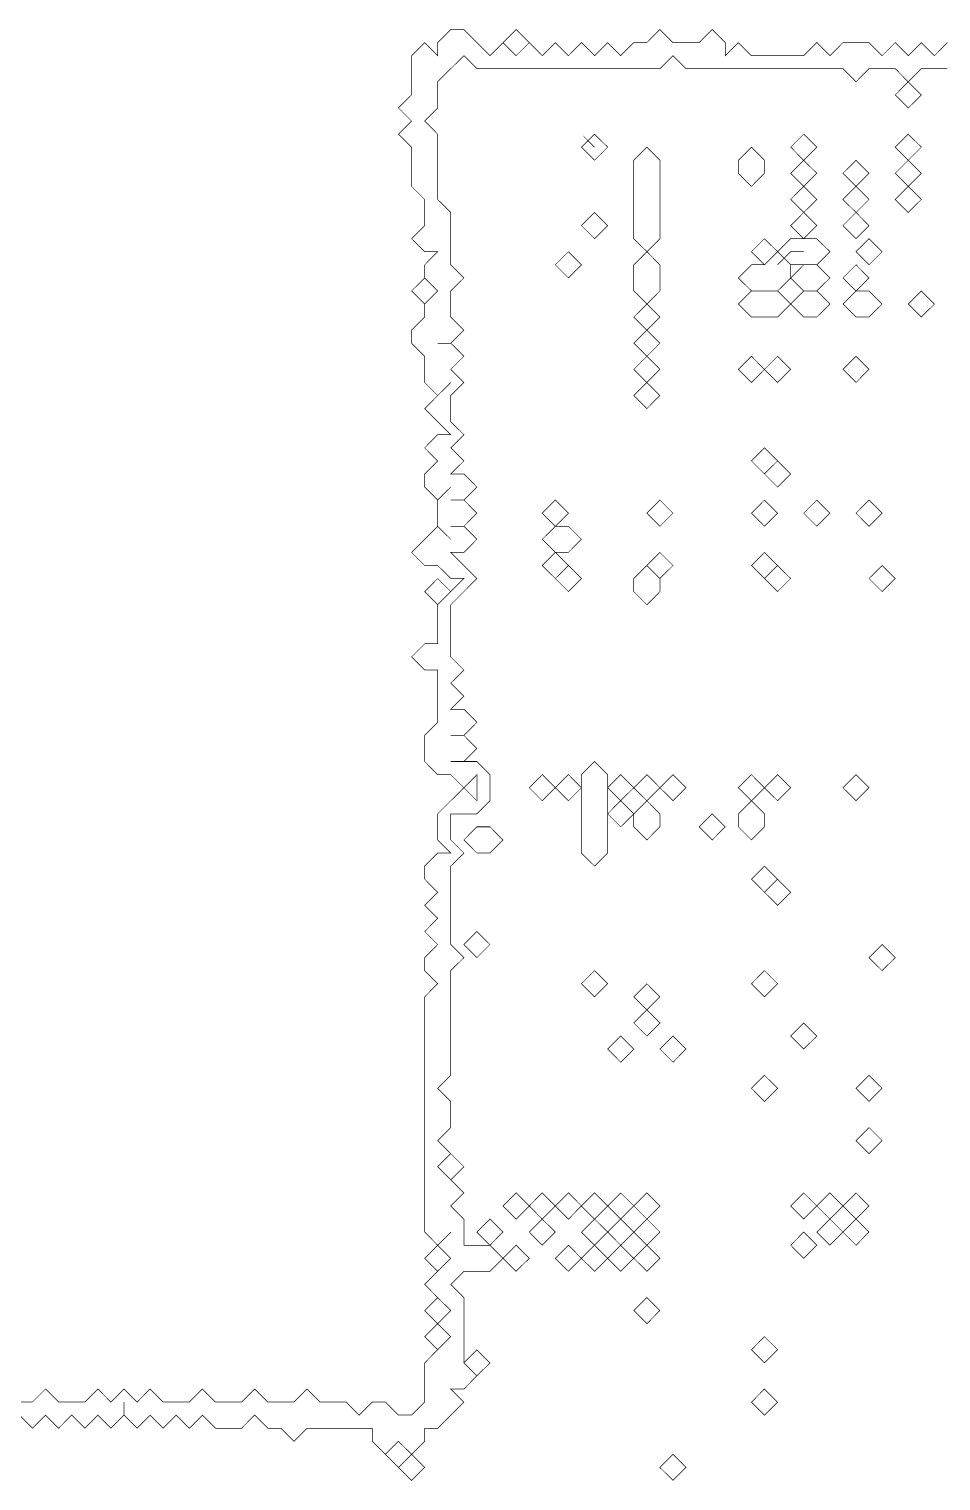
# Model space of a CAD drawing. Header units: metres. Extents: x 0 to 4939, y -4939 to 0.
# Drawn here: x 1573 to 2247, y -1924 to -850 of the extents above; entities that cross this region are included whole.
import ezdxf

# ---------------------------------------------------------------- set-up
doc = ezdxf.new("R2010")
doc.units = ezdxf.units.M
for name, color, linetype in [('conductor', 1, 'Continuous'), ('dielectric', 8, 'Continuous'), ('substrate', 5, 'Continuous')]:
    doc.layers.add(name, color=color, linetype=linetype)

msp = doc.modelspace()

# ---------------------------------------------------------------- linework, layer by layer
at = {"layer": 'conductor', "const_width": 0.5}
msp.add_lwpolyline([(2251.7, -879.4), (2242.1, -879.4), (2232.4, -879.4), (2222.7, -889.1), (2213.1, -879.4), (2203.4, -879.4), (2193.7, -879.4), (2184.1, -889.1), (2174.4, -879.4), (2164.8, -879.4), (2155.1, -879.4), (2145.4, -879.4), (2135.8, -879.4), (2126.1, -879.4), (2116.4, -879.4), (2106.8, -879.4), (2097.1, -879.4), (2087.4, -879.4), (2077.8, -879.4), (2068.1, -879.4), (2058.4, -879.4), (2048.8, -869.8), (2039.1, -879.4), (2029.5, -879.4), (2019.8, -879.4), (2010.1, -879.4), (2000.5, -879.4), (1990.8, -879.4), (1981.1, -879.4), (1971.5, -879.4), (1961.8, -879.4), (1952.1, -879.4), (1942.5, -879.4), (1932.8, -879.4), (1923.1, -879.4), (1913.5, -879.4), (1903.8, -879.4), (1894.2, -869.8), (1884.5, -879.4), (1874.8, -889.1), (1874.8, -898.8), (1874.8, -908.4), (1865.2, -918.1), (1874.8, -927.8), (1874.8, -937.4), (1874.8, -947.1), (1874.8, -956.7), (1874.8, -966.4), (1874.8, -976.1), (1884.5, -985.7), (1884.5, -995.4), (1884.5, -1005.1), (1884.5, -1014.7), (1884.5, -1024.4), (1894.2, -1034.1), (1884.5, -1043.7), (1884.5, -1053.4), (1884.5, -1063), (1894.2, -1072.7), (1884.5, -1082.4), (1874.8, -1082.4), (1884.5, -1082.4), (1894.2, -1092), (1884.5, -1101.7), (1894.2, -1111.4), (1884.5, -1121), (1884.5, -1130.7), (1884.5, -1140.4), (1894.2, -1150), (1884.5, -1159.7), (1894.2, -1169.4), (1884.5, -1179), (1894.2, -1179), (1903.8, -1188.7), (1894.2, -1198.3), (1884.5, -1198.3), (1894.2, -1198.3), (1903.8, -1208), (1894.2, -1217.7), (1884.5, -1217.7), (1894.2, -1217.7), (1903.8, -1227.3), (1894.2, -1237), (1884.5, -1237), (1894.2, -1246.7), (1903.8, -1256.3), (1894.2, -1266), (1884.5, -1275.7), (1884.5, -1285.3), (1884.5, -1295), (1884.5, -1304.6), (1884.5, -1314.3), (1894.2, -1324), (1884.5, -1333.6), (1894.2, -1343.3), (1884.5, -1353), (1894.2, -1353), (1903.8, -1362.6), (1894.2, -1372.3), (1884.5, -1372.3), (1894.2, -1372.3), (1903.8, -1382), (1894.2, -1391.6), (1884.5, -1391.6), (1894.2, -1391.6), (1903.8, -1391.6), (1913.5, -1401.3), (1913.5, -1411), (1913.5, -1420.6), (1903.8, -1430.3), (1894.2, -1430.3), (1884.5, -1430.3), (1884.5, -1439.9), (1884.5, -1449.6), (1894.2, -1459.3), (1884.5, -1468.9), (1884.5, -1478.6), (1884.5, -1488.3), (1884.5, -1497.9), (1884.5, -1507.6), (1884.5, -1517.3), (1884.5, -1526.9), (1894.2, -1536.6), (1884.5, -1546.2), (1884.5, -1555.9), (1884.5, -1565.6), (1884.5, -1575.2), (1884.5, -1584.9), (1884.5, -1594.6), (1884.5, -1604.2), (1884.5, -1613.9), (1884.5, -1623.6), (1874.8, -1633.2), (1884.5, -1642.9), (1884.5, -1652.6), (1884.5, -1662.2), (1874.8, -1671.9), (1884.5, -1681.5), (1874.8, -1691.2), (1884.5, -1700.9), (1894.2, -1710.5), (1884.5, -1720.2), (1894.2, -1729.9), (1894.2, -1739.5), (1894.2, -1749.2), (1903.8, -1749.2), (1913.5, -1749.2), (1923.1, -1758.9), (1913.5, -1768.5), (1903.8, -1768.5), (1894.2, -1768.5), (1884.5, -1778.2), (1894.2, -1787.9), (1894.2, -1797.5), (1894.2, -1807.2), (1894.2, -1816.8), (1894.2, -1826.5), (1894.2, -1836.2), (1903.8, -1845.8), (1894.2, -1855.5), (1884.5, -1855.5), (1894.2, -1865.2), (1884.5, -1874.8), (1874.8, -1884.5), (1865.2, -1884.5), (1865.2, -1894.2), (1855.5, -1903.8), (1845.8, -1894.2), (1836.2, -1903.8), (1826.5, -1894.2), (1826.5, -1884.5), (1816.8, -1884.5), (1807.2, -1884.5), (1797.5, -1884.5), (1787.9, -1884.5), (1778.2, -1884.5), (1768.5, -1894.2), (1758.9, -1884.5), (1749.2, -1884.5), (1739.5, -1874.8), (1729.9, -1884.5), (1720.2, -1884.5), (1710.5, -1884.5), (1700.9, -1874.8), (1691.2, -1884.5), (1681.5, -1874.8), (1671.9, -1884.5), (1662.2, -1874.8), (1652.6, -1884.5), (1642.9, -1874.8), (1642.9, -1865.2), (1642.9, -1874.8), (1633.2, -1884.5), (1623.6, -1874.8), (1613.9, -1884.5), (1604.2, -1874.8), (1594.6, -1884.5), (1584.9, -1874.8), (1575.2, -1884.5), (1565.6, -1874.8)], dxfattribs=at)
for points in [[(2213.1, -898.8), (2222.7, -889.1), (2232.4, -898.8), (2222.7, -908.4)], [(1981.1, -937.4), (1990.8, -927.8), (2000.5, -937.4), (1990.8, -947.1)], [(2135.8, -937.4), (2145.4, -927.8), (2155.1, -937.4), (2145.4, -947.1)], [(2213.1, -937.4), (2222.7, -927.8), (2232.4, -937.4), (2222.7, -947.1)], [(2019.8, -947.1), (2029.5, -937.4), (2039.1, -947.1), (2039.1, -956.7), (2039.1, -966.4), (2039.1, -976.1), (2039.1, -985.7), (2039.1, -995.4), (2039.1, -1005.1), (2029.5, -1014.7), (2019.8, -1005.1), (2019.8, -995.4), (2019.8, -985.7), (2019.8, -976.1), (2019.8, -966.4), (2019.8, -956.7)], [(2097.1, -947.1), (2106.8, -937.4), (2116.4, -947.1), (2116.4, -956.7), (2106.8, -966.4), (2097.1, -956.7)], [(2135.8, -956.7), (2145.4, -947.1), (2155.1, -956.7), (2145.4, -966.4)], [(2174.4, -956.7), (2184.1, -947.1), (2193.7, -956.7), (2184.1, -966.4)], [(2213.1, -956.7), (2222.7, -947.1), (2232.4, -956.7), (2222.7, -966.4)], [(2135.8, -976.1), (2145.4, -966.4), (2155.1, -976.1), (2145.4, -985.7)], [(2174.4, -976.1), (2184.1, -966.4), (2193.7, -976.1), (2184.1, -985.7)], [(2213.1, -976.1), (2222.7, -966.4), (2232.4, -976.1), (2222.7, -985.7)], [(1981.1, -995.4), (1990.8, -985.7), (2000.5, -995.4), (1990.8, -1005.1)], [(2135.8, -995.4), (2145.4, -985.7), (2155.1, -995.4), (2145.4, -1005.1)], [(2174.4, -995.4), (2184.1, -985.7), (2193.7, -995.4), (2184.1, -1005.1)], [(2106.8, -1014.7), (2116.4, -1005.1), (2126.1, -1014.7), (2116.4, -1024.4)], [(2126.1, -1014.7), (2135.8, -1005.1), (2145.4, -1005.1), (2155.1, -1005.1), (2164.8, -1014.7), (2155.1, -1024.4), (2145.4, -1024.4), (2135.8, -1024.4)], [(2184.1, -1014.7), (2193.7, -1005.1), (2203.4, -1014.7), (2193.7, -1024.4)], [(1961.8, -1024.4), (1971.5, -1014.7), (1981.1, -1024.4), (1971.5, -1034.1)], [(2019.8, -1024.4), (2029.5, -1014.7), (2039.1, -1024.4), (2039.1, -1034.1), (2039.1, -1043.7), (2029.5, -1053.4), (2019.8, -1043.7), (2019.8, -1034.1)], [(2116.4, -1024.4), (2126.1, -1014.7), (2135.8, -1024.4), (2135.8, -1034.1), (2126.1, -1043.7), (2116.4, -1043.7), (2106.8, -1043.7), (2097.1, -1034.1), (2106.8, -1024.4)], [(2135.8, -1034.1), (2145.4, -1024.4), (2155.1, -1024.4), (2164.8, -1034.1), (2155.1, -1043.7), (2145.4, -1043.7)], [(2174.4, -1034.1), (2184.1, -1024.4), (2193.7, -1034.1), (2184.1, -1043.7)], [(2097.1, -1053.4), (2106.8, -1043.7), (2116.4, -1043.7), (2126.1, -1043.7), (2135.8, -1053.4), (2126.1, -1063), (2116.4, -1063), (2106.8, -1063)], [(2135.8, -1053.4), (2145.4, -1043.7), (2155.1, -1043.7), (2164.8, -1053.4), (2155.1, -1063), (2145.4, -1063)], [(2174.4, -1053.4), (2184.1, -1043.7), (2193.7, -1043.7), (2203.4, -1053.4), (2193.7, -1063), (2184.1, -1063)], [(2222.7, -1053.4), (2232.4, -1043.7), (2242.1, -1053.4), (2232.4, -1063)], [(2019.8, -1063), (2029.5, -1053.4), (2039.1, -1063), (2029.5, -1072.7)], [(2019.8, -1082.4), (2029.5, -1072.7), (2039.1, -1082.4), (2029.5, -1092)], [(2019.8, -1101.7), (2029.5, -1092), (2039.1, -1101.7), (2029.5, -1111.4)], [(2097.1, -1101.7), (2106.8, -1092), (2116.4, -1101.7), (2106.8, -1111.4)], [(2116.4, -1101.7), (2126.1, -1092), (2135.8, -1101.7), (2126.1, -1111.4)], [(2174.4, -1101.7), (2184.1, -1092), (2193.7, -1101.7), (2184.1, -1111.4)], [(2019.8, -1121), (2029.5, -1111.4), (2039.1, -1121), (2029.5, -1130.7)], [(2106.8, -1169.4), (2116.4, -1159.7), (2126.1, -1169.4), (2116.4, -1179)], [(2116.4, -1179), (2126.1, -1169.4), (2135.8, -1179), (2126.1, -1188.7)], [(1952.1, -1208), (1961.8, -1198.3), (1971.5, -1208), (1961.8, -1217.7)], [(2029.5, -1208), (2039.1, -1198.3), (2048.8, -1208), (2039.1, -1217.7)], [(2106.8, -1208), (2116.4, -1198.3), (2126.1, -1208), (2116.4, -1217.7)], [(2145.4, -1208), (2155.1, -1198.3), (2164.8, -1208), (2155.1, -1217.7)], [(2184.1, -1208), (2193.7, -1198.3), (2203.4, -1208), (2193.7, -1217.7)], [(1952.1, -1227.3), (1961.8, -1217.7), (1971.5, -1217.7), (1981.1, -1227.3), (1971.5, -1237), (1961.8, -1237)], [(1952.1, -1246.7), (1961.8, -1237), (1971.5, -1246.7), (1961.8, -1256.3)], [(2029.5, -1246.7), (2039.1, -1237), (2048.8, -1246.7), (2039.1, -1256.3)], [(2106.8, -1246.7), (2116.4, -1237), (2126.1, -1246.7), (2116.4, -1256.3)], [(1961.8, -1256.3), (1971.5, -1246.7), (1981.1, -1256.3), (1971.5, -1266)], [(2019.8, -1256.3), (2029.5, -1246.7), (2039.1, -1256.3), (2039.1, -1266), (2029.5, -1275.7), (2019.8, -1266)], [(2116.4, -1256.3), (2126.1, -1246.7), (2135.8, -1256.3), (2126.1, -1266)], [(2193.7, -1256.3), (2203.4, -1246.7), (2213.1, -1256.3), (2203.4, -1266)], [(1981.1, -1401.3), (1990.8, -1391.6), (2000.5, -1401.3), (2000.5, -1411), (2000.5, -1420.6), (2000.5, -1430.3), (2000.5, -1439.9), (2000.5, -1449.6), (2000.5, -1459.3), (1990.8, -1468.9), (1981.1, -1459.3), (1981.1, -1449.6), (1981.1, -1439.9), (1981.1, -1430.3), (1981.1, -1420.6), (1981.1, -1411)], [(1942.5, -1411), (1952.1, -1401.3), (1961.8, -1411), (1952.1, -1420.6)], [(1961.8, -1411), (1971.5, -1401.3), (1981.1, -1411), (1971.5, -1420.6)], [(2000.5, -1411), (2010.1, -1401.3), (2019.8, -1411), (2010.1, -1420.6)], [(2019.8, -1411), (2029.5, -1401.3), (2039.1, -1411), (2029.5, -1420.6)], [(2039.1, -1411), (2048.8, -1401.3), (2058.4, -1411), (2048.8, -1420.6)], [(2097.1, -1411), (2106.8, -1401.3), (2116.4, -1411), (2106.8, -1420.6)], [(2116.4, -1411), (2126.1, -1401.3), (2135.8, -1411), (2126.1, -1420.6)], [(2174.4, -1411), (2184.1, -1401.3), (2193.7, -1411), (2184.1, -1420.6)], [(2000.5, -1430.3), (2010.1, -1420.6), (2019.8, -1430.3), (2010.1, -1439.9)], [(2019.8, -1430.3), (2029.5, -1420.6), (2039.1, -1430.3), (2039.1, -1439.9), (2029.5, -1449.6), (2019.8, -1439.9)], [(2097.1, -1430.3), (2106.8, -1420.6), (2116.4, -1430.3), (2116.4, -1439.9), (2106.8, -1449.6), (2097.1, -1439.9)], [(2068.1, -1439.9), (2077.8, -1430.3), (2087.4, -1439.9), (2077.8, -1449.6)], [(1894.2, -1449.6), (1903.8, -1439.9), (1913.5, -1439.9), (1923.1, -1449.6), (1913.5, -1459.3), (1903.8, -1459.3)], [(2106.8, -1478.6), (2116.4, -1468.9), (2126.1, -1478.6), (2116.4, -1488.3)], [(2116.4, -1488.3), (2126.1, -1478.6), (2135.8, -1488.3), (2126.1, -1497.9)], [(1894.2, -1526.9), (1903.8, -1517.3), (1913.5, -1526.9), (1903.8, -1536.6)], [(2193.7, -1536.6), (2203.4, -1526.9), (2213.1, -1536.6), (2203.4, -1546.2)], [(1981.1, -1555.9), (1990.8, -1546.2), (2000.5, -1555.9), (1990.8, -1565.6)], [(2019.8, -1565.6), (2029.5, -1555.9), (2039.1, -1565.6), (2029.5, -1575.2)], [(2106.8, -1555.9), (2116.4, -1546.2), (2126.1, -1555.9), (2116.4, -1565.6)], [(2019.8, -1584.9), (2029.5, -1575.2), (2039.1, -1584.9), (2029.5, -1594.6)], [(2135.8, -1594.6), (2145.4, -1584.9), (2155.1, -1594.6), (2145.4, -1604.2)], [(2000.5, -1604.2), (2010.1, -1594.6), (2019.8, -1604.2), (2010.1, -1613.9)], [(2039.1, -1604.2), (2048.8, -1594.6), (2058.4, -1604.2), (2048.8, -1613.9)], [(2106.8, -1633.2), (2116.4, -1623.6), (2126.1, -1633.2), (2116.4, -1642.9)], [(2184.1, -1633.2), (2193.7, -1623.6), (2203.4, -1633.2), (2193.7, -1642.9)], [(2184.1, -1671.9), (2193.7, -1662.2), (2203.4, -1671.9), (2193.7, -1681.5)], [(1874.8, -1691.2), (1884.5, -1681.5), (1894.2, -1691.2), (1884.5, -1700.9)], [(1923.1, -1720.2), (1932.8, -1710.5), (1942.5, -1720.2), (1932.8, -1729.9)], [(1942.5, -1720.2), (1952.1, -1710.5), (1961.8, -1720.2), (1952.1, -1729.9)], [(1961.8, -1720.2), (1971.5, -1710.5), (1981.1, -1720.2), (1971.5, -1729.9)], [(1981.1, -1720.2), (1990.8, -1710.5), (2000.5, -1720.2), (1990.8, -1729.9)], [(2000.5, -1720.2), (2010.1, -1710.5), (2019.8, -1720.2), (2010.1, -1729.9)], [(2019.8, -1720.2), (2029.5, -1710.5), (2039.1, -1720.2), (2029.5, -1729.9)], [(2135.8, -1720.2), (2145.4, -1710.5), (2155.1, -1720.2), (2145.4, -1729.9)], [(2155.1, -1720.2), (2164.8, -1710.5), (2174.4, -1720.2), (2164.8, -1729.9)], [(2174.4, -1720.2), (2184.1, -1710.5), (2193.7, -1720.2), (2184.1, -1729.9)], [(1903.8, -1739.5), (1913.5, -1729.9), (1923.1, -1739.5), (1913.5, -1749.2)], [(1942.5, -1739.5), (1952.1, -1729.9), (1961.8, -1739.5), (1952.1, -1749.2)], [(1981.1, -1739.5), (1990.8, -1729.9), (2000.5, -1739.5), (1990.8, -1749.2)], [(2000.5, -1739.5), (2010.1, -1729.9), (2019.8, -1739.5), (2010.1, -1749.2)], [(2019.8, -1739.5), (2029.5, -1729.9), (2039.1, -1739.5), (2029.5, -1749.2)], [(2155.1, -1739.5), (2164.8, -1729.9), (2174.4, -1739.5), (2164.8, -1749.2)], [(2174.4, -1739.5), (2184.1, -1729.9), (2193.7, -1739.5), (2184.1, -1749.2)], [(1923.1, -1758.9), (1932.8, -1749.2), (1942.5, -1758.9), (1932.8, -1768.5)], [(1961.8, -1758.9), (1971.5, -1749.2), (1981.1, -1758.9), (1971.5, -1768.5)], [(1981.1, -1758.9), (1990.8, -1749.2), (2000.5, -1758.9), (1990.8, -1768.5)], [(2000.5, -1758.9), (2010.1, -1749.2), (2019.8, -1758.9), (2010.1, -1768.5)], [(2019.8, -1758.9), (2029.5, -1749.2), (2039.1, -1758.9), (2029.5, -1768.5)], [(2135.8, -1749.2), (2145.4, -1739.5), (2155.1, -1749.2), (2145.4, -1758.9)], [(2019.8, -1797.5), (2029.5, -1787.9), (2039.1, -1797.5), (2029.5, -1807.2)], [(2106.8, -1826.5), (2116.4, -1816.8), (2126.1, -1826.5), (2116.4, -1836.2)], [(1894.2, -1836.2), (1903.8, -1826.5), (1913.5, -1836.2), (1903.8, -1845.8)], [(2106.8, -1865.2), (2116.4, -1855.5), (2126.1, -1865.2), (2116.4, -1874.8)], [(1836.2, -1903.8), (1845.8, -1894.2), (1855.5, -1903.8), (1845.8, -1913.5)], [(1845.8, -1913.5), (1855.5, -1903.8), (1865.2, -1913.5), (1855.5, -1923.1)], [(2039.1, -1913.5), (2048.8, -1903.8), (2058.4, -1913.5), (2048.8, -1923.1)]]:
    msp.add_lwpolyline(points, close=True, dxfattribs=at)
at = {"layer": 'dielectric', "const_width": 0.5}
msp.add_lwpolyline([(2106.8, -1034.1)], close=True, dxfattribs=at)
at = {"layer": 'substrate', "const_width": 0.5}
msp.add_lwpolyline([(1565.6, -1865.2), (1575.2, -1865.2), (1584.9, -1855.5), (1594.6, -1865.2), (1604.2, -1865.2), (1613.9, -1865.2), (1623.6, -1855.5), (1633.2, -1865.2), (1642.9, -1855.5), (1652.6, -1865.2), (1662.2, -1855.5), (1671.9, -1865.2), (1681.5, -1865.2), (1691.2, -1865.2), (1700.9, -1855.5), (1710.5, -1865.2), (1720.2, -1865.2), (1729.9, -1865.2), (1739.5, -1855.5), (1749.2, -1865.2), (1758.9, -1865.2), (1768.5, -1865.2), (1778.2, -1855.5), (1787.9, -1865.2), (1797.5, -1865.2), (1807.2, -1865.2), (1816.8, -1874.8), (1826.5, -1865.2), (1836.2, -1865.2), (1845.8, -1874.8), (1855.5, -1874.8), (1865.2, -1865.2), (1865.2, -1855.5), (1865.2, -1845.8), (1865.2, -1836.2), (1874.8, -1826.5), (1884.5, -1816.8), (1874.8, -1807.2), (1884.5, -1797.5), (1874.8, -1787.9), (1865.2, -1778.2), (1874.8, -1768.5), (1884.5, -1758.9), (1874.8, -1749.2), (1884.5, -1739.5), (1874.8, -1749.2), (1865.2, -1739.5), (1865.2, -1729.9), (1865.2, -1720.2), (1865.2, -1710.5), (1865.2, -1700.9), (1865.2, -1691.2), (1865.2, -1681.5), (1865.2, -1671.9), (1865.2, -1662.2), (1865.2, -1652.6), (1865.2, -1642.9), (1865.2, -1633.2), (1865.2, -1623.6), (1865.2, -1613.9), (1865.2, -1604.2), (1865.2, -1594.6), (1865.2, -1584.9), (1865.2, -1575.2), (1865.2, -1565.6), (1874.8, -1555.9), (1865.2, -1546.2), (1865.2, -1536.6), (1874.8, -1526.9), (1865.2, -1517.3), (1874.8, -1507.6), (1865.2, -1497.9), (1874.8, -1488.3), (1865.2, -1478.6), (1865.2, -1468.9), (1874.8, -1459.3), (1884.5, -1459.3), (1874.8, -1449.6), (1874.8, -1439.9), (1874.8, -1430.3), (1884.5, -1420.6), (1894.2, -1411), (1903.8, -1420.6), (1903.8, -1411), (1903.8, -1401.3), (1894.2, -1411), (1884.5, -1401.3), (1874.8, -1401.3), (1865.2, -1391.6), (1865.2, -1382), (1865.2, -1372.3), (1874.8, -1362.6), (1874.8, -1353), (1874.8, -1343.3), (1874.8, -1333.6), (1874.8, -1324), (1865.2, -1324), (1855.5, -1314.3), (1865.2, -1304.6), (1874.8, -1304.6), (1874.8, -1295), (1874.8, -1285.3), (1874.8, -1275.7), (1884.5, -1266), (1894.2, -1256.3), (1884.5, -1256.3), (1874.8, -1246.7), (1865.2, -1246.7), (1855.5, -1237), (1865.2, -1227.3), (1874.8, -1217.7), (1884.5, -1227.3), (1874.8, -1217.7), (1874.8, -1208), (1874.8, -1198.3), (1884.5, -1188.7), (1874.8, -1198.3), (1865.2, -1188.7), (1865.2, -1179), (1874.8, -1169.4), (1865.2, -1159.7), (1874.8, -1150), (1884.5, -1150), (1874.8, -1140.4), (1865.2, -1130.7), (1874.8, -1121), (1884.5, -1111.4), (1874.8, -1121), (1865.2, -1111.4), (1865.2, -1101.7), (1865.2, -1092), (1855.5, -1082.4), (1855.5, -1072.7), (1865.2, -1063), (1865.2, -1053.4), (1874.8, -1043.7), (1865.2, -1034.1), (1865.2, -1024.4), (1874.8, -1014.7), (1865.2, -1014.7), (1855.5, -1005.1), (1865.2, -995.4), (1865.2, -985.7), (1865.2, -976.1), (1855.5, -966.4), (1855.5, -956.7), (1855.5, -947.1), (1855.5, -937.4), (1845.8, -927.8), (1855.5, -918.1), (1845.8, -908.4), (1855.5, -898.8), (1855.5, -889.1), (1855.5, -879.4), (1855.5, -869.8), (1865.2, -860.1), (1874.8, -869.8), (1874.8, -860.1), (1884.5, -850.4), (1894.2, -850.4), (1903.8, -860.1), (1913.5, -869.8), (1923.1, -860.1), (1932.8, -869.8), (1942.5, -860.1), (1952.1, -869.8), (1961.8, -860.1), (1971.5, -869.8), (1981.1, -860.1), (1990.8, -869.8), (2000.5, -860.1), (2010.1, -869.8), (2019.8, -860.1), (2029.5, -860.1), (2039.1, -850.4), (2048.8, -860.1), (2058.4, -860.1), (2068.1, -860.1), (2077.8, -850.4), (2087.4, -860.1), (2087.4, -869.8), (2097.1, -860.1), (2106.8, -869.8), (2116.4, -869.8), (2126.1, -869.8), (2135.8, -869.8), (2145.4, -869.8), (2155.1, -860.1), (2164.8, -869.8), (2174.4, -860.1), (2184.1, -860.1), (2193.7, -860.1), (2203.4, -869.8), (2213.1, -860.1), (2222.7, -869.8), (2232.4, -860.1), (2242.1, -869.8), (2251.7, -860.1)], dxfattribs=at)
for points in [[(1923.1, -860.1), (1932.8, -850.4), (1942.5, -860.1), (1932.8, -869.8)], [(1981.1, -927.8), (1990.8, -937.4)], [(2145.4, -937.4)], [(2222.7, -937.4)], [(1990.8, -995.4)], [(2029.5, -995.4)], [(2135.8, -1014.7), (2126.1, -1024.4), (2135.8, -1014.7), (2145.4, -1014.7)], [(1971.5, -1024.4)], [(1855.5, -1043.7), (1865.2, -1034.1), (1874.8, -1043.7), (1865.2, -1053.4)], [(2106.8, -1034.1)], [(2145.4, -1034.1)], [(2184.1, -1034.1)], [(2184.1, -1053.4)], [(2126.1, -1101.7)], [(2126.1, -1179)], [(1865.2, -1266), (1874.8, -1256.3), (1884.5, -1266), (1874.8, -1275.7)], [(1971.5, -1256.3)], [(2126.1, -1256.3)], [(2203.4, -1256.3)], [(1884.5, -1382)], [(1990.8, -1401.3)], [(1971.5, -1411)], [(2010.1, -1411)], [(2048.8, -1411)], [(2126.1, -1411)], [(1990.8, -1420.6)], [(1990.8, -1439.9)], [(2029.5, -1439.9)], [(2106.8, -1439.9)], [(1903.8, -1449.6)], [(1990.8, -1459.3)], [(2126.1, -1488.3)], [(1990.8, -1555.9)], [(2010.1, -1604.2)], [(2048.8, -1604.2)], [(1932.8, -1720.2)], [(1971.5, -1720.2)], [(2010.1, -1720.2)], [(2164.8, -1720.2)], [(1865.2, -1758.9), (1874.8, -1749.2), (1884.5, -1758.9), (1874.8, -1768.5)], [(2145.4, -1749.2)], [(1903.8, -1758.9)], [(1971.5, -1758.9)], [(2010.1, -1758.9)], [(1865.2, -1797.5), (1874.8, -1787.9), (1884.5, -1797.5), (1874.8, -1807.2)], [(1865.2, -1816.8), (1874.8, -1807.2), (1884.5, -1816.8), (1874.8, -1826.5)], [(1855.5, -1913.5)], [(2048.8, -1913.5)]]:
    msp.add_lwpolyline(points, close=True, dxfattribs=at)

doc.saveas('drawing.dxf')
